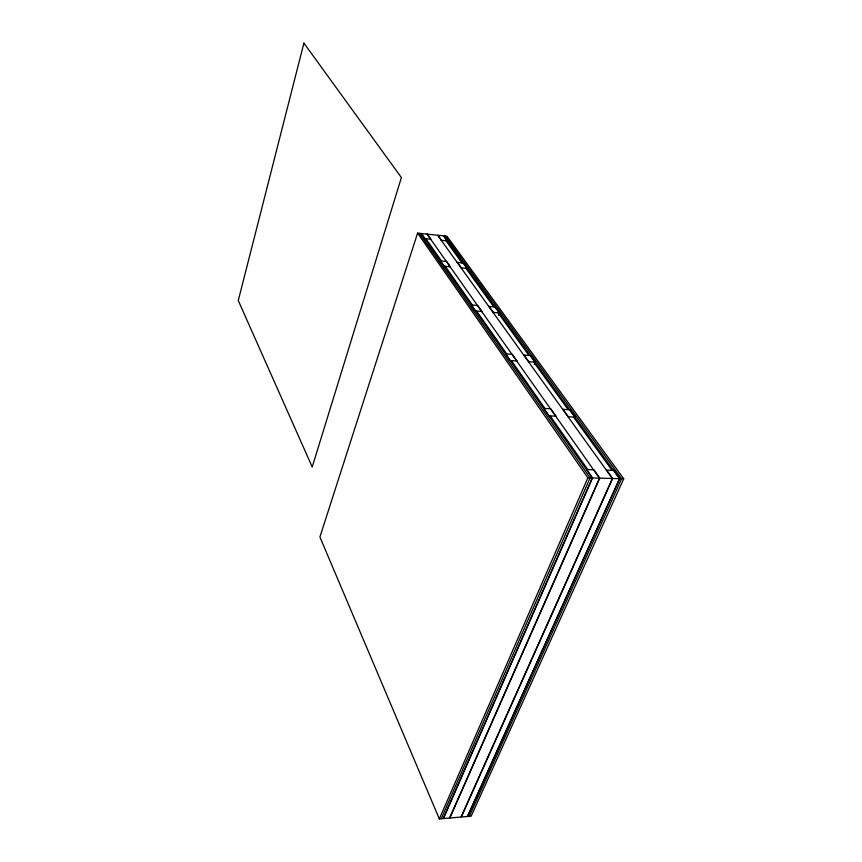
<?xml version="1.0" encoding="UTF-8"?>
<svg xmlns="http://www.w3.org/2000/svg" width="862" height="862" viewBox="0 0 862 862"><rect width="100%" height="100%" fill="white"/><g stroke="black" fill="none" stroke-linecap="round" stroke-linejoin="round"><path stroke-width="1.29" d="M417.585 233.128L319.91 536.994L439.329 818.9L443.187 818.566L592.237 477.936L421.141 233.505L417.585 233.128L587.884 477.817L592.237 477.936M444.404 268.89L445.266 266.336L472.419 305.062M498.656 315.417L499.583 312.906L495.273 306.958L488.765 306.419M534.332 364.68L535.313 362.18L530.529 355.575L523.751 355.122M439.329 818.9L587.884 477.817M441.258 818.738L590.061 477.882L419.363 233.311M449.856 817.995L599.758 478.141L593.853 469.79L586.677 469.574L592.539 477.947L443.456 818.544L461.051 817.036L612.354 478.485L437.627 235.229L421.389 233.527L424.934 238.591L430.871 239.205L427.293 234.141M449.587 818.016L599.456 478.13L427.046 234.119M606.686 470.178L612.656 478.485L461.321 817.014L471.169 816.174L623.732 478.787L446.979 236.21L437.874 235.251L441.506 240.304M467.387 816.497L619.476 478.669L443.477 235.843M467.657 816.476L619.778 478.679L613.766 470.383L606.385 470.167M469.284 816.336L621.61 478.733L445.234 236.026M592.539 477.947L612.354 478.485M612.656 478.485L623.732 478.787M568.026 416.766L575.126 417.1L569.782 409.719L562.714 409.364M528.503 361.738L535.313 362.18M493.042 312.367L499.583 312.906M461.051 267.834L467.333 268.438L463.433 263.05L457.183 262.447M441.258 240.282L447.389 240.907L443.725 235.865M445.966 240.767L461.989 262.91M465.879 268.297L493.764 306.829M498.064 312.777L528.956 355.467M533.729 362.083L568.144 409.644M573.478 417.025L612.052 470.329M457.442 262.468L461.31 267.856M489.034 306.441L493.312 312.389M524.021 355.144L528.783 361.749M563.005 409.385L568.317 416.777M425.871 238.688L441.473 260.938M476.611 311.042L506.716 353.97M511.381 360.618L544.946 408.48M550.15 415.915L587.809 469.607M303.909 43.1L238.268 300.515L312.216 467.01L401.39 177.572L303.909 43.1M555.968 416.184L549.062 415.861L543.857 408.426L550.721 408.771L555.968 416.184M516.941 360.984L510.336 360.542L505.682 353.905L512.254 354.347L516.941 360.984M481.955 311.473L475.608 310.956L471.417 304.976L477.731 305.504L481.955 311.473M450.395 266.821L444.296 266.25L440.514 260.841L446.581 261.423L450.395 266.821"/></g></svg>
